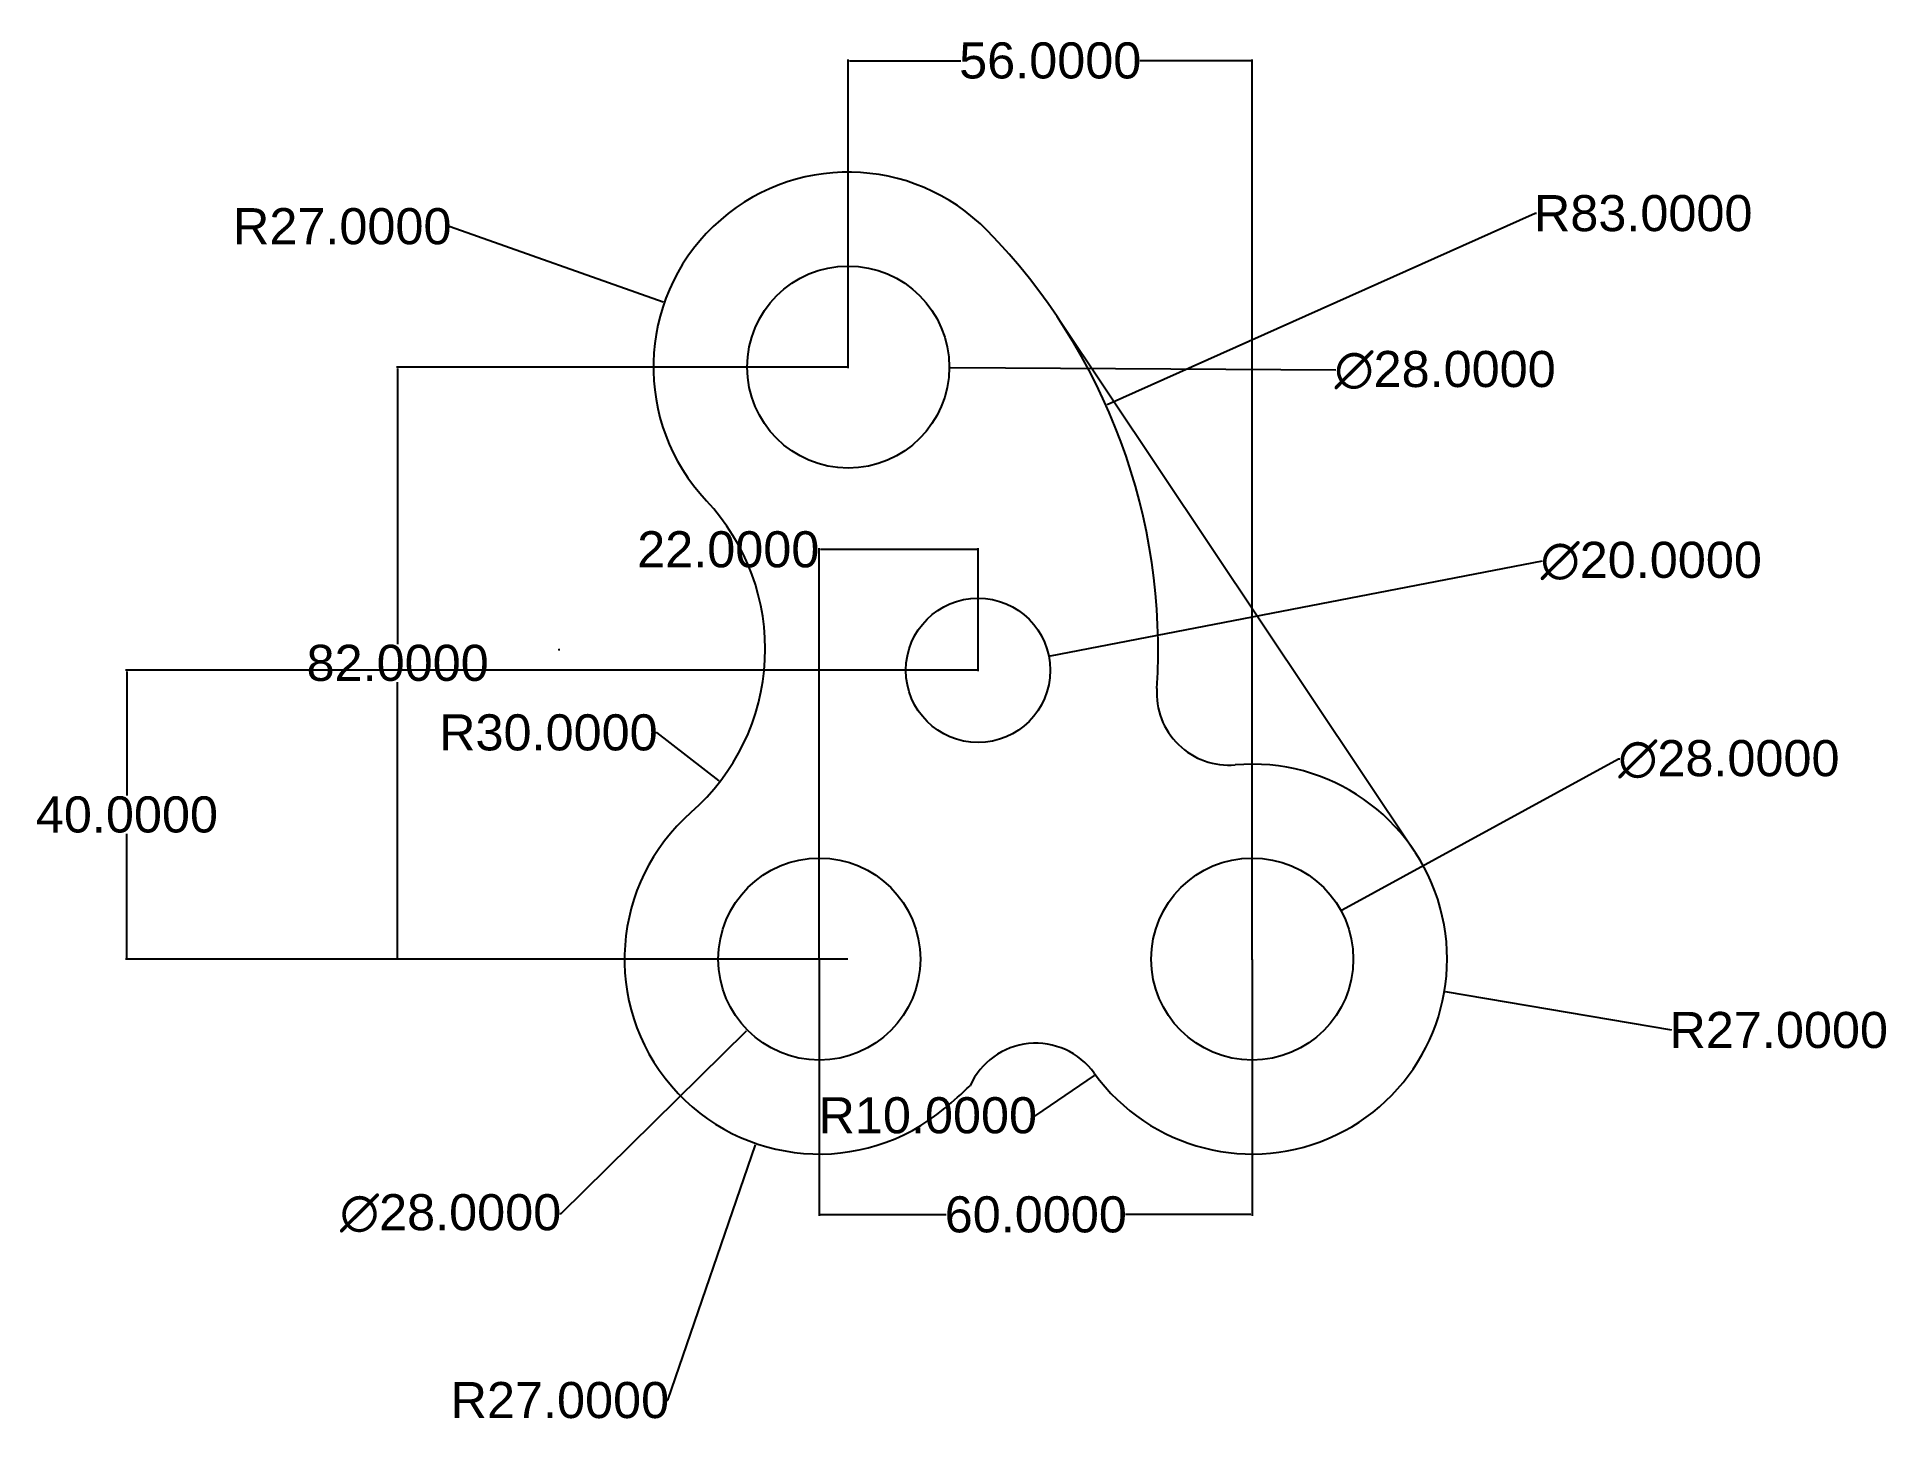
# Model space of a CAD drawing. Header units: inches. Extents: x 3 to 259, y -11 to 181.
import ezdxf

# ---------------------------------------------------------------- set-up
doc = ezdxf.new("R2010")
doc.units = ezdxf.units.IN
doc.header["$MEASUREMENT"] = 0
doc.styles.get("Standard").update_dxf_attribs({"font": 'arial.ttf'})
doc.dimstyles.get("Standard").update_dxf_attribs({"dimtxt": 5, "dimasz": 0.18, "dimexe": 0.18, "dimexo": 0.0625, "dimgap": 0.09, "dimtad": 0, "dimtih": 1, "dimtoh": 1, "dimdec": 4, "dimzin": 0, "dimdsep": 46, "dimtxsty": 'Standard', "dimcen": 0.09, "dimclrt": 1, "dimadec": 0, "dimazin": 0, "dimtfac": 1, "dimtdec": 4, "dimtofl": 0, "dimtmove": 0, "dimatfit": 3, "dimfxl": 1, "dimtolj": 1, "dimtzin": 0, "dimarcsym": 0})

# ---------------------------------------------------------------- blocks, each defined once
blk = doc.blocks.new('*D2')
at = {"color": 0, "lineweight": -2, "transparency": 16777216}
for p, q in [((111.19, 52.87), (111.19, 17.36)), ((171.19, 52.87), (171.19, 17.36)), ((111.37, 17.54), (128.78, 17.54)), ((171.01, 17.54), (153.61, 17.54))]:
    blk.add_line(p, q, dxfattribs=at)
at = {"color": 0, "transparency": 16777216}
for points in [[(111.37, 17.57), (111.37, 17.51), (111.19, 17.54)], [(171.01, 17.57), (171.01, 17.51), (171.19, 17.54)]]:
    blk.add_solid(points, dxfattribs=at)
at = {"layer": 'Defpoints', "color": 0, "transparency": 16777216}
for p in [(111.19, 52.93), (171.19, 52.93), (171.19, 17.54)]:
    blk.add_point(p, dxfattribs=at)
at = {"color": 1, "transparency": 16777216, "insert": (141.19, 17.54), "char_height": 5, "attachment_point": 5}
blk.add_mtext('\\A1;60.0000', dxfattribs=at)
blk = doc.blocks.new('*D3')
at = {"color": 0, "lineweight": -2, "transparency": 16777216}
for p, q in [((115.13, 134.93), (52.57, 134.93)), ((52.75, 134.75), (52.75, 96.57)), ((52.75, 53.11), (52.75, 91.29)), ((115.13, 52.93), (52.57, 52.93))]:
    blk.add_line(p, q, dxfattribs=at)
at = {"color": 0, "transparency": 16777216}
for points in [[(52.72, 134.75), (52.78, 134.75), (52.75, 134.93)], [(52.72, 53.11), (52.78, 53.11), (52.75, 52.93)]]:
    blk.add_solid(points, dxfattribs=at)
at = {"layer": 'Defpoints', "color": 0, "transparency": 16777216}
for p in [(115.19, 134.93), (52.75, 52.93), (115.19, 52.93)]:
    blk.add_point(p, dxfattribs=at)
at = {"color": 1, "transparency": 16777216, "insert": (52.75, 93.93), "char_height": 5, "attachment_point": 5}
blk.add_mtext('\\A1;82.0000', dxfattribs=at)
blk = doc.blocks.new('*D4')
at = {"color": 0, "lineweight": -2, "transparency": 16777216}
for p, q in [((133.13, 92.93), (15.05, 92.93)), ((15.23, 92.75), (15.23, 75.57)), ((15.23, 53.11), (15.23, 70.29)), ((111.13, 52.93), (15.05, 52.93))]:
    blk.add_line(p, q, dxfattribs=at)
at = {"color": 0, "transparency": 16777216}
for points in [[(15.2, 92.75), (15.26, 92.75), (15.23, 92.93)], [(15.2, 53.11), (15.26, 53.11), (15.23, 52.93)]]:
    blk.add_solid(points, dxfattribs=at)
at = {"layer": 'Defpoints', "color": 0, "transparency": 16777216}
for p in [(15.23, 92.93), (133.19, 92.93), (111.19, 52.93)]:
    blk.add_point(p, dxfattribs=at)
at = {"color": 1, "transparency": 16777216, "insert": (15.23, 72.93), "char_height": 5, "attachment_point": 5}
blk.add_mtext('\\A1;40.0000', dxfattribs=at)
blk = doc.blocks.new('*D6')
at = {"color": 0, "lineweight": -2, "transparency": 16777216}
for p, q in [((111.19, 109.66), (111.01, 109.66)), ((111.19, 52.99), (111.19, 109.84)), ((133.01, 109.66), (111.37, 109.66)), ((133.19, 92.99), (133.19, 109.84))]:
    blk.add_line(p, q, dxfattribs=at)
at = {"color": 0, "transparency": 16777216}
for points in [[(111.37, 109.69), (111.37, 109.63), (111.19, 109.66)], [(133.01, 109.69), (133.01, 109.63), (133.19, 109.66)]]:
    blk.add_solid(points, dxfattribs=at)
at = {"layer": 'Defpoints', "color": 0, "transparency": 16777216}
for p in [(111.19, 109.66), (133.19, 92.93), (111.19, 52.93)]:
    blk.add_point(p, dxfattribs=at)
at = {"color": 1, "transparency": 16777216, "insert": (98.57, 109.66), "char_height": 5, "attachment_point": 5}
blk.add_mtext('\\A1;22.0000', dxfattribs=at)
blk = doc.blocks.new('*D8')
at = {"color": 0, "lineweight": -2, "transparency": 16777216}
for p, q in [((221.95, 80.6), (183.64, 59.72)), ((222.13, 80.6), (221.95, 80.6)), ((171.1, 52.93), (171.28, 52.93)), ((171.19, 52.84), (171.19, 53.02))]:
    blk.add_line(p, q, dxfattribs=at)
at = {"color": 0, "transparency": 16777216}
blk.add_solid([(183.63, 59.74), (183.66, 59.69), (183.48, 59.63)], dxfattribs=at)
at = {"layer": 'Defpoints', "color": 0, "transparency": 16777216}
for p in [(183.48, 59.63), (158.9, 46.23)]:
    blk.add_point(p, dxfattribs=at)
at = {"color": 1, "transparency": 16777216, "insert": (237.25, 80.6), "char_height": 5, "attachment_point": 5}
blk.add_mtext('\\A1;∅28.0000', dxfattribs=at)
blk = doc.blocks.new('*D9')
at = {"color": 0, "lineweight": -2, "transparency": 16777216}
for p, q in [((115.1, 134.93), (115.28, 134.93)), ((115.19, 134.84), (115.19, 135.02)), ((182.79, 134.5), (129.37, 134.84))]:
    blk.add_line(p, q, dxfattribs=at)
at = {"color": 0, "transparency": 16777216}
blk.add_solid([(129.37, 134.87), (129.37, 134.81), (129.19, 134.84)], dxfattribs=at)
at = {"layer": 'Defpoints', "color": 0, "transparency": 16777216}
for p in [(101.19, 135.02), (129.19, 134.84)]:
    blk.add_point(p, dxfattribs=at)
at = {"color": 1, "transparency": 16777216, "insert": (197.92, 134.5), "char_height": 5, "attachment_point": 5}
blk.add_mtext('\\A1;∅28.0000', dxfattribs=at)
blk = doc.blocks.new('*D10')
at = {"color": 0, "lineweight": -2, "transparency": 16777216}
for p, q in [((111.1, 52.93), (111.28, 52.93)), ((111.19, 52.84), (111.19, 53.02)), ((75.39, 17.71), (101.08, 42.99)), ((75.21, 17.71), (75.39, 17.71))]:
    blk.add_line(p, q, dxfattribs=at)
at = {"color": 0, "transparency": 16777216}
blk.add_solid([(101.06, 43.01), (101.1, 42.96), (101.21, 43.11)], dxfattribs=at)
at = {"layer": 'Defpoints', "color": 0, "transparency": 16777216}
for p in [(121.17, 62.75), (101.21, 43.11)]:
    blk.add_point(p, dxfattribs=at)
at = {"color": 1, "transparency": 16777216, "insert": (60.09, 17.71), "char_height": 5, "attachment_point": 5}
blk.add_mtext('\\A1;∅28.0000', dxfattribs=at)
blk = doc.blocks.new('*D11')
at = {"color": 0, "lineweight": -2, "transparency": 16777216}
for p, q in [((59.87, 154.41), (60.05, 154.41)), ((60.05, 154.41), (89.56, 143.99)), ((115.1, 134.93), (115.28, 134.93)), ((115.19, 134.84), (115.19, 135.02))]:
    blk.add_line(p, q, dxfattribs=at)
at = {"color": 0, "transparency": 16777216}
blk.add_solid([(89.57, 144.01), (89.55, 143.96), (89.73, 143.93)], dxfattribs=at)
at = {"layer": 'Defpoints', "color": 0, "transparency": 16777216}
for p in [(89.73, 143.93), (115.19, 134.93)]:
    blk.add_point(p, dxfattribs=at)
at = {"color": 1, "transparency": 16777216, "insert": (45.07, 154.41), "char_height": 5, "attachment_point": 5}
blk.add_mtext('\\A1;R27.0000', dxfattribs=at)
blk = doc.blocks.new('*D12')
at = {"color": 0, "lineweight": -2, "transparency": 16777216}
for p, q in [((171.1, 52.93), (171.28, 52.93)), ((171.19, 52.84), (171.19, 53.02)), ((229.35, 43.08), (197.99, 48.39))]:
    blk.add_line(p, q, dxfattribs=at)
at = {"color": 0, "transparency": 16777216}
blk.add_solid([(197.99, 48.42), (197.98, 48.36), (197.81, 48.42)], dxfattribs=at)
at = {"layer": 'Defpoints', "color": 0, "transparency": 16777216}
for p in [(171.19, 52.93), (197.81, 48.42)]:
    blk.add_point(p, dxfattribs=at)
at = {"color": 1, "transparency": 16777216, "insert": (244.15, 43.08), "char_height": 5, "attachment_point": 5}
blk.add_mtext('\\A1;R27.0000', dxfattribs=at)
blk = doc.blocks.new('*D13')
at = {"color": 0, "lineweight": -2, "transparency": 16777216}
for p, q in [((111.1, 52.93), (111.28, 52.93)), ((111.19, 52.84), (111.19, 53.02)), ((90.2, -8.18), (102.36, 27.22)), ((90.02, -8.18), (90.2, -8.18))]:
    blk.add_line(p, q, dxfattribs=at)
at = {"color": 0, "transparency": 16777216}
blk.add_solid([(102.34, 27.23), (102.39, 27.21), (102.42, 27.39)], dxfattribs=at)
at = {"layer": 'Defpoints', "color": 0, "transparency": 16777216}
for p in [(111.19, 52.93), (102.42, 27.39)]:
    blk.add_point(p, dxfattribs=at)
at = {"color": 1, "transparency": 16777216, "insert": (75.23, -8.18), "char_height": 5, "attachment_point": 5}
blk.add_mtext('\\A1;R27.0000', dxfattribs=at)
blk = doc.blocks.new('*D14')
at = {"color": 0, "lineweight": -2, "transparency": 16777216}
for p, q in [((211.37, 108.07), (143.19, 94.87)), ((133.1, 92.93), (133.28, 92.93)), ((133.19, 92.84), (133.19, 93.02))]:
    blk.add_line(p, q, dxfattribs=at)
at = {"color": 0, "transparency": 16777216}
blk.add_solid([(143.18, 94.9), (143.19, 94.84), (143.01, 94.83)], dxfattribs=at)
at = {"layer": 'Defpoints', "color": 0, "transparency": 16777216}
for p in [(143.01, 94.83), (123.37, 91.03)]:
    blk.add_point(p, dxfattribs=at)
at = {"color": 1, "transparency": 16777216, "insert": (226.49, 108.07), "char_height": 5, "attachment_point": 5}
blk.add_mtext('\\A1;∅20.0000', dxfattribs=at)
blk = doc.blocks.new('*D17')
at = {"color": 0, "lineweight": -2, "transparency": 16777216}
for p, q in [((88.44, 84.3), (88.62, 84.3)), ((88.62, 84.3), (97.27, 77.6))]:
    blk.add_line(p, q, dxfattribs=at)
at = {"color": 0, "transparency": 16777216}
blk.add_solid([(97.28, 77.62), (97.25, 77.57), (97.41, 77.49)], dxfattribs=at)
at = {"layer": 'Defpoints', "color": 0, "transparency": 16777216}
for p in [(73.69, 95.86), (97.41, 77.49)]:
    blk.add_point(p, dxfattribs=at)
at = {"color": 1, "transparency": 16777216, "insert": (73.64, 84.3), "char_height": 5, "attachment_point": 5}
blk.add_mtext('\\A1;R30.0000', dxfattribs=at)
blk = doc.blocks.new('*D18')
at = {"color": 0, "lineweight": -2, "transparency": 16777216}
for p, q in [((141.19, 31.27), (149.31, 36.81)), ((141.01, 31.27), (141.19, 31.27))]:
    blk.add_line(p, q, dxfattribs=at)
blk.add_arc((141.19, 31.27), 10, 33.2544, 35.4667, dxfattribs=at)
at = {"color": 0, "transparency": 16777216}
blk.add_solid([(149.29, 36.83), (149.32, 36.78), (149.45, 36.91)], dxfattribs=at)
at = {"layer": 'Defpoints', "color": 0, "transparency": 16777216}
for p in [(149.45, 36.91), (141.19, 31.27)]:
    blk.add_point(p, dxfattribs=at)
at = {"color": 1, "transparency": 16777216, "insert": (126.22, 31.27), "char_height": 5, "attachment_point": 5}
blk.add_mtext('\\A1;R10.0000', dxfattribs=at)
blk = doc.blocks.new('*D21')
at = {"color": 0, "lineweight": -2, "transparency": 16777216}
for p, q in [((115.19, 134.99), (115.19, 177.55)), ((115.37, 177.37), (130.79, 177.37)), ((171.01, 177.37), (155.59, 177.37)), ((171.19, 52.99), (171.19, 177.55))]:
    blk.add_line(p, q, dxfattribs=at)
at = {"color": 0, "transparency": 16777216}
for points in [[(115.37, 177.4), (115.37, 177.34), (115.19, 177.37)], [(171.01, 177.4), (171.01, 177.34), (171.19, 177.37)]]:
    blk.add_solid(points, dxfattribs=at)
at = {"layer": 'Defpoints', "color": 0, "transparency": 16777216}
for p in [(115.19, 177.37), (115.19, 134.93), (171.19, 52.93)]:
    blk.add_point(p, dxfattribs=at)
at = {"color": 1, "transparency": 16777216, "insert": (143.19, 177.37), "char_height": 5, "attachment_point": 5}
blk.add_mtext('\\A1;56.0000', dxfattribs=at)
blk = doc.blocks.new('*D22')
at = {"color": 0, "lineweight": -2, "transparency": 16777216}
for p, q in [((210.39, 156.22), (151.09, 129.72)), ((210.57, 156.22), (210.39, 156.22)), ((75.05, 95.79), (75.23, 95.79)), ((75.14, 95.7), (75.14, 95.88))]:
    blk.add_line(p, q, dxfattribs=at)
at = {"color": 0, "transparency": 16777216}
blk.add_solid([(151.08, 129.75), (151.1, 129.69), (150.92, 129.65)], dxfattribs=at)
at = {"layer": 'Defpoints', "color": 0, "transparency": 16777216}
for p in [(150.92, 129.65), (75.14, 95.79)]:
    blk.add_point(p, dxfattribs=at)
at = {"color": 1, "transparency": 16777216, "insert": (225.37, 156.22), "char_height": 5, "attachment_point": 5}
blk.add_mtext('\\A1;R83.0000', dxfattribs=at)

msp = doc.modelspace()

# ---------------------------------------------------------------- linework, layer by layer
msp.add_line((144.1307, 141.93765), (193.63281, 67.94338))
for centre, radius in [((115.19164, 134.93026), 14), ((133.19164, 92.93026), 10), ((111.19164, 52.93026), 14), ((171.19164, 52.93026), 14)]:
    msp.add_circle(centre, radius)
for centre, radius, start, end in [((115.19164, 134.93026), 27, 44.3469158, 223.2744557), ((75.14488, 95.7862), 83, 356.3020987, 44.3469158), ((73.69117, 95.85711), 30, 311.1401396, 43.2744557), ((167.95126, 89.78809), 10, 176.3020987, 275.0242798), ((171.19164, 52.93026), 27, 215.8247744, 95.0242798), ((111.19164, 52.93026), 27, 131.1401396, 310.0676795), ((141.19164, 31.27385), 10, 35.8247744, 155.6857759), ((75.14488, 95.7862), 83, 310.0676795, 313.3102637)]:
    msp.add_arc(centre, radius, start, end)

# ---------------------------------------------------------------- dimensions: what is measured, and where the dimension line sits
for base, p1, p2, picture, middle in [((115.19164, 177.36843), (171.19164, 52.93026), (115.19164, 134.93026), '*D21', (143.19164, 177.36843)), ((111.19164, 109.66022), (133.19164, 92.93026), (111.19164, 52.93026), '*D6', (98.56659, 109.66022)), ((171.19164, 17.53728), (111.19164, 52.93026), (171.19164, 52.93026), '*D2', (141.19164, 17.53728))]:
    dim = msp.add_linear_dim(base=base, p1=p1, p2=p2, dimstyle='Standard')
    dim.commit()
    dim.dimension.update_dxf_attribs({"geometry": picture, "text_midpoint": middle})
for center, mpoint, picture, middle in [((75.14488, 95.7862), (150.92341, 129.64789), '*D22', (225.36758, 156.22174)), ((115.19164, 134.93026), (89.73395, 143.92503), '*D11', (45.07148, 154.4143)), ((73.69117, 95.85711), (97.40803, 77.48566), '*D17', (73.64221, 84.29518)), ((111.19164, 52.93026), (102.42195, 27.39415), '*D13', (75.22947, -8.18153)), ((171.19164, 52.93026), (197.81234, 48.42049), '*D12', (229.35447, 43.07699)), ((141.19164, 31.27385), (149.45403, 36.90705), '*D18', (126.21666, 31.27385))]:
    dim = msp.add_radius_dim(center=center, mpoint=mpoint, dimstyle='Standard')
    dim.commit()
    dim.dimension.update_dxf_attribs({"geometry": picture, "text_midpoint": middle, "dimtype": 164})
for p1, p2, picture, middle in [((101.19193, 135.02001), (129.19135, 134.8405), '*D9', (182.79477, 134.49682)), ((123.37417, 91.02832), (143.0091, 94.8322), '*D14', (211.3655, 108.07491)), ((158.89916, 46.22988), (183.48411, 59.63064), '*D8', (237.24965, 80.59611)), ((121.17211, 62.74811), (101.21117, 43.1124), '*D10', (60.0876, 17.71195))]:
    dim = msp.add_diameter_dim_2p(p1=p1, p2=p2, dimstyle='Standard')
    dim.commit()
    dim.dimension.update_dxf_attribs({"geometry": picture, "text_midpoint": middle, "dimtype": 163})
for base, p1, p2, picture, middle in [((52.74618, 52.93026), (115.19164, 134.93026), (115.19164, 52.93026), '*D3', (52.74618, 93.93026)), ((15.22828, 92.93026), (111.19164, 52.93026), (133.19164, 92.93026), '*D4', (15.22828, 72.93026))]:
    dim = msp.add_linear_dim(base=base, p1=p1, p2=p2, angle=90, dimstyle='Standard')
    dim.commit()
    dim.dimension.update_dxf_attribs({"geometry": picture, "text_midpoint": middle})

doc.saveas('drawing.dxf')
